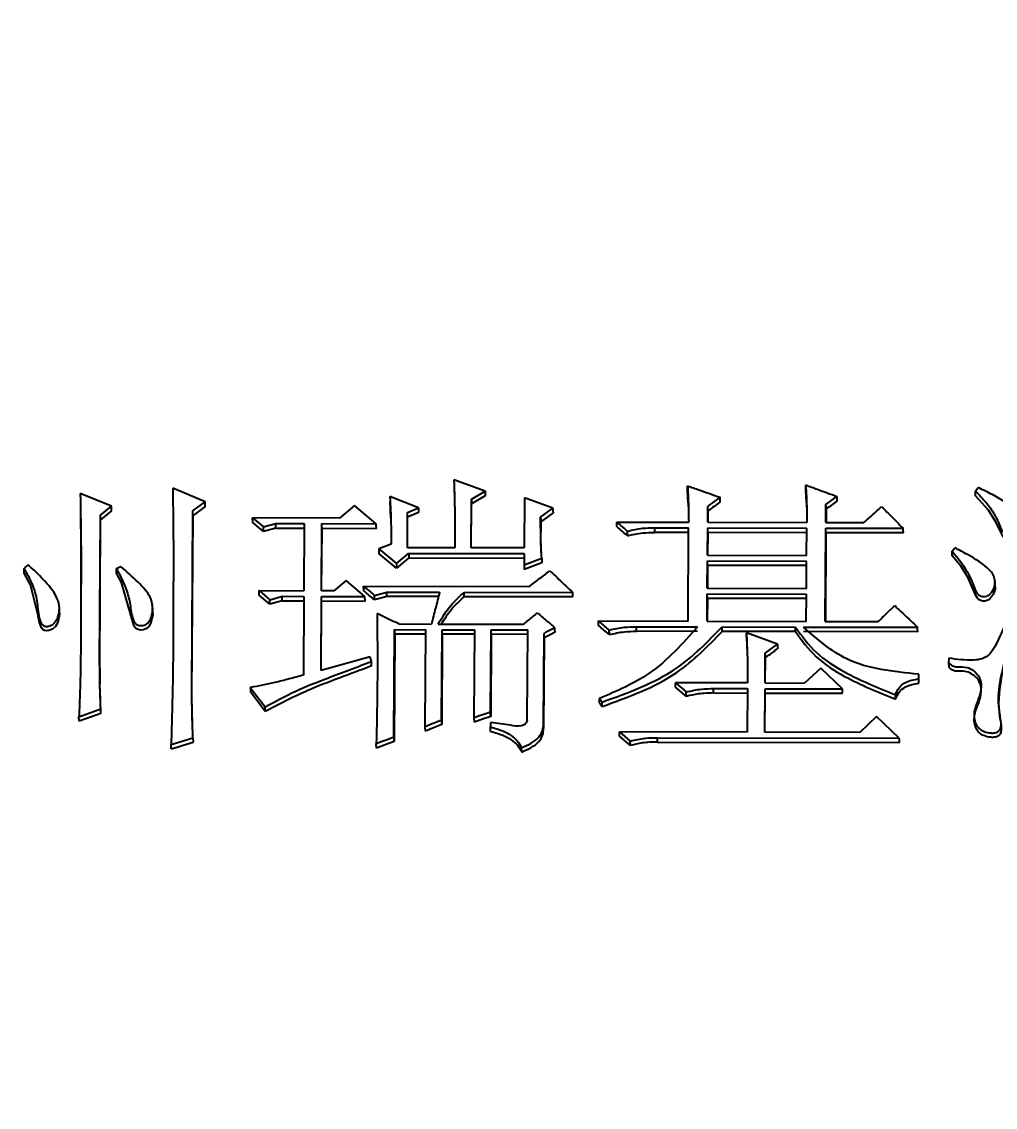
# Model space of a CAD drawing. Header units: millimetres. Extents: x 2312 to 3992, y 755 to 1943.
# Drawn here: x 2741.39 to 2748.37, y 1694.13 to 1701.91 of the extents above; entities that cross this region are included whole.
import ezdxf

# ---------------------------------------------------------------- set-up
doc = ezdxf.new("R2010")
doc.units = ezdxf.units.MM
doc.layers.add('标注', color=3, linetype='Continuous', lineweight=13)
doc.styles.add('SLDTEXTSTYLE1', font='txt.shx', dxfattribs={"width": 0.7, "bigfont": 'gbcbig.shx'})
doc.dimstyles.new('SLDDIMSTYLE12$0', dxfattribs={"dimtxt": 12, "dimasz": 10, "dimexe": 0, "dimexo": 0.0625, "dimgap": 0.875, "dimtad": 1, "dimdec": 1, "dimlfac": 1.8, "dimrnd": 1e-09, "dimzin": 12, "dimdsep": 46, "dimtxsty": 'SLDTEXTSTYLE1', "dimcen": 0.09, "dimdle": 8.16, "dimclrd": 3, "dimclre": 3, "dimadec": 0, "dimazin": 3, "dimtfac": 1, "dimtdec": 1, "dimtofl": 0, "dimtmove": 0, "dimatfit": 3, "dimfxl": 0, "dimfrac": 2, "dimtolj": 1, "dimlwd": 5, "dimlwe": 5, "dimarcsym": 0})

# ---------------------------------------------------------------- blocks, each defined once
blk = doc.blocks.new('*D45')
at = {"layer": 'Defpoints', "color": 0, "transparency": 16777216}
for p in [(2923.8087, 1855.6408), (2923.8087, 1839.6737), (2684.6011, 1694.1345)]:
    blk.add_point(p, dxfattribs=at)
at = {"layer": '标注', "color": 3, "lineweight": 5, "transparency": 16777216}
blk.add_line((2684.6011, 1694.197), (2684.6011, 1855.6408), dxfattribs=at)
at = {"layer": '标注', "color": 3, "linetype": 'Continuous', "lineweight": 5, "transparency": 16777216}
for p, q in [((2694.6011, 1855.6408), (2913.8087, 1855.6408)), ((2923.8087, 1839.7362), (2923.8087, 1855.6408))]:
    blk.add_line(p, q, dxfattribs=at)
at = {"layer": '标注', "color": 3, "transparency": 16777216}
for points in [[(2694.6011, 1857.3075), (2694.6011, 1853.9742), (2684.6011, 1855.6408)], [(2913.8087, 1857.3075), (2913.8087, 1853.9742), (2923.8087, 1855.6408)]]:
    blk.add_solid(points, dxfattribs=at)
at = {"layer": '标注', "color": 0, "transparency": 16777216, "insert": (2804.2049, 1867.9444), "char_height": 10, "attachment_point": 5, "style": 'SLDTEXTSTYLE1'}
blk.add_mtext('\\A1;{\\H2.28571x;290}', dxfattribs=at)

msp = doc.modelspace()

# ---------------------------------------------------------------- linework, layer by layer
at = {"color": 7, "linetype": 'Continuous', "lineweight": 25}
for p, q in [((2744.713, 1698.5499), (2744.4896, 1698.6316)), ((2744.4896, 1698.6316), (2744.4903, 1698.5978)), ((2747.0115, 1698.56), (2747.0108, 1698.5937)), ((2742.0352, 1698.4419), (2741.8118, 1698.5318)), ((2742.7071, 1698.473), (2742.474, 1698.571)), ((2744.6153, 1698.4932), (2744.713, 1698.5499)), ((2744.7138, 1698.5163), (2744.6161, 1698.4597)), ((2746.1693, 1698.4662), (2746.1645, 1698.5537)), ((2747.0168, 1698.4691), (2747.0115, 1698.56)), ((2748.2282, 1698.5169), (2748.2275, 1698.5505)), ((2741.9569, 1698.3771), (2742.0352, 1698.4419)), ((2742.6191, 1698.4082), (2742.7071, 1698.473)), ((2742.7078, 1698.4395), (2742.6198, 1698.3747)), ((2743.7778, 1698.4463), (2743.6702, 1698.3571)), ((2743.9328, 1698.3159), (2743.7778, 1698.4463)), ((2744.2352, 1698.4291), (2744.0313, 1698.5107)), ((2744.0313, 1698.5107), (2744.0321, 1698.4772)), ((2744.0369, 1698.3586), (2744.0321, 1698.4772)), ((2744.6132, 1698.1435), (2744.6153, 1698.4932)), ((2744.6141, 1698.1435), (2744.6161, 1698.4597)), ((2744.995, 1698.5005), (2744.9928, 1698.1427)), ((2745.199, 1698.427), (2744.995, 1698.5005)), ((2746.1693, 1698.4662), (2746.1711, 1698.4051)), ((2746.3082, 1698.327), (2746.3089, 1698.4408)), ((2747.0168, 1698.469), (2747.0185, 1698.3991)), ((2747.1552, 1698.3252), (2747.156, 1698.4553)), ((2741.9505, 1697.3165), (2741.9569, 1698.3771)), ((2742.0359, 1698.4085), (2741.9576, 1698.3437)), ((2742.6114, 1697.1267), (2742.6191, 1698.4082)), ((2742.6122, 1697.095), (2742.6198, 1698.3747)), ((2744.1556, 1698.1445), (2744.1572, 1698.3967)), ((2744.1566, 1698.1445), (2744.1579, 1698.3633)), ((2744.1572, 1698.3967), (2744.2352, 1698.4291)), ((2744.1579, 1698.3633), (2744.1572, 1698.3967)), ((2744.236, 1698.3956), (2744.1579, 1698.3633)), ((2745.111, 1698.3621), (2745.199, 1698.427)), ((2745.1998, 1698.3935), (2745.1118, 1698.3288)), ((2746.3097, 1698.4074), (2746.3092, 1698.327)), ((2747.1567, 1698.4218), (2747.1561, 1698.3252)), ((2741.9513, 1697.2846), (2741.9576, 1698.3437)), ((2743.0471, 1698.3585), (2743.1246, 1698.2932)), ((2743.6702, 1698.3571), (2743.0471, 1698.3585)), ((2743.0479, 1698.3251), (2743.0471, 1698.3585)), ((2743.1254, 1698.26), (2743.0479, 1698.3251)), ((2743.1254, 1698.26), (2743.1246, 1698.2932)), ((2743.2131, 1698.2841), (2743.1254, 1698.26)), ((2743.2124, 1698.3174), (2743.4168, 1698.317)), ((2743.2131, 1698.2841), (2743.4176, 1698.2837)), ((2743.4168, 1698.317), (2743.4139, 1697.8364)), ((2743.5404, 1697.8361), (2743.5433, 1698.3167)), ((2743.5414, 1697.8361), (2743.5441, 1698.2834)), ((2743.5433, 1698.3167), (2743.9328, 1698.3159)), ((2743.5441, 1698.2834), (2743.9335, 1698.2826)), ((2745.1118, 1698.3288), (2745.112, 1698.255)), ((2745.656, 1698.3284), (2746.1719, 1698.3273)), ((2745.6567, 1698.2951), (2745.656, 1698.3284)), ((2745.9283, 1698.2872), (2746.1717, 1698.2867)), ((2745.9291, 1698.2539), (2745.9283, 1698.2872)), ((2746.1676, 1697.6182), (2746.1717, 1698.2867)), ((2746.3068, 1698.091), (2746.308, 1698.2864)), ((2746.308, 1698.2864), (2747.0186, 1698.2848)), ((2746.3087, 1698.2531), (2746.308, 1698.2864)), ((2746.3082, 1698.327), (2747.0189, 1698.3255)), ((2747.0174, 1698.0895), (2747.0186, 1698.2848)), ((2747.1509, 1697.616), (2747.1549, 1698.2845)), ((2747.1549, 1698.2845), (2747.7098, 1698.2833)), ((2747.1552, 1698.3252), (2747.4277, 1698.3246)), ((2745.7342, 1698.23), (2745.7334, 1698.2632)), ((2746.1724, 1698.2534), (2745.9291, 1698.2539)), ((2746.3087, 1698.2531), (2746.3077, 1698.091)), ((2747.0184, 1698.2516), (2746.3087, 1698.2531)), ((2747.1557, 1698.2513), (2747.1518, 1697.616)), ((2747.7106, 1698.2501), (2747.1557, 1698.2513)), ((2744.0389, 1698.1692), (2743.9511, 1698.1368)), ((2743.9511, 1698.1368), (2744.077, 1698.0306)), ((2744.4963, 1698.1438), (2744.1556, 1698.1445)), ((2744.9928, 1698.1427), (2744.6132, 1698.1435)), ((2744.0778, 1697.9977), (2743.9519, 1698.1038)), ((2744.077, 1698.0306), (2744.1651, 1698.1038)), ((2744.1659, 1698.0708), (2744.0778, 1697.9977)), ((2744.1651, 1698.1038), (2744.9926, 1698.102)), ((2744.1659, 1698.0708), (2744.9924, 1698.069)), ((2744.9926, 1698.102), (2744.9921, 1698.0205)), ((2744.9921, 1698.0205), (2745.1189, 1698.0691)), ((2745.1189, 1698.0691), (2745.1197, 1698.0362)), ((2746.3054, 1697.8546), (2746.3065, 1698.0503)), ((2746.3065, 1698.0503), (2747.0172, 1698.0488)), ((2746.3073, 1698.0174), (2746.3065, 1698.0503)), ((2746.3068, 1698.091), (2747.0174, 1698.0895)), ((2747.016, 1697.8531), (2747.0172, 1698.0488)), ((2748.0601, 1698.0869), (2748.0594, 1698.1199)), ((2742.0714, 1697.9942), (2742.1007, 1698.0105)), ((2742.0721, 1697.9614), (2742.0714, 1697.9942)), ((2745.1197, 1698.0362), (2744.9929, 1697.9876)), ((2746.3073, 1698.0174), (2746.3063, 1697.8546)), ((2747.017, 1698.0158), (2746.3073, 1698.0174)), ((2743.7161, 1697.9091), (2743.6281, 1697.8359)), ((2743.8517, 1697.7946), (2743.7161, 1697.9091)), ((2748.3656, 1697.9145), (2748.3656, 1697.9167)), ((2748.3663, 1697.8836), (2748.3658, 1697.9039)), ((2743.0926, 1697.8371), (2743.1701, 1697.7716)), ((2743.0926, 1697.8371), (2743.4139, 1697.8364)), ((2743.0934, 1697.8044), (2743.0926, 1697.8371)), ((2743.6281, 1697.8359), (2743.5404, 1697.8361)), ((2743.8424, 1697.8681), (2745.0301, 1697.8655)), ((2743.8432, 1697.8354), (2743.8424, 1697.8681)), ((2744.0077, 1697.8269), (2744.3873, 1697.8261)), ((2744.5627, 1697.8257), (2745.3414, 1697.8241)), ((2744.5634, 1697.7931), (2744.5627, 1697.8257)), ((2746.3054, 1697.8546), (2747.016, 1697.8531)), ((2743.1709, 1697.7391), (2743.0934, 1697.8044)), ((2743.1709, 1697.7391), (2743.1701, 1697.7716)), ((2743.2586, 1697.7633), (2743.1709, 1697.7391)), ((2743.2579, 1697.7959), (2743.4136, 1697.7956)), ((2743.2586, 1697.7633), (2743.4144, 1697.763)), ((2743.4136, 1697.7956), (2743.4103, 1697.2315)), ((2743.537, 1697.2639), (2743.5402, 1697.7953)), ((2743.538, 1697.2642), (2743.541, 1697.7627)), ((2743.5402, 1697.7953), (2743.8517, 1697.7946)), ((2743.541, 1697.7627), (2743.5402, 1697.7953)), ((2743.541, 1697.7627), (2743.8525, 1697.7621)), ((2743.8525, 1697.7621), (2743.8517, 1697.7946)), ((2744.3788, 1697.7935), (2744.0084, 1697.7943)), ((2745.3421, 1697.7915), (2744.5634, 1697.7931)), ((2746.3039, 1697.6179), (2746.3051, 1697.8138)), ((2746.3059, 1697.7812), (2746.3049, 1697.6179)), ((2746.3051, 1697.8138), (2747.0158, 1697.8123)), ((2746.3059, 1697.7812), (2746.3051, 1697.8138)), ((2747.0156, 1697.7797), (2746.3059, 1697.7812)), ((2747.0146, 1697.6163), (2747.0158, 1697.8123)), ((2741.6599, 1697.7238), (2741.6596, 1697.7371)), ((2742.3288, 1697.7273), (2742.3286, 1697.7365)), ((2742.3294, 1697.7036), (2742.3291, 1697.714)), ((2744.0939, 1697.5981), (2744.3276, 1697.5976)), ((2744.3762, 1697.5975), (2744.9896, 1697.5962)), ((2745.5251, 1697.6196), (2746.1676, 1697.6182)), ((2745.5259, 1697.5872), (2745.5251, 1697.6196)), ((2746.3039, 1697.6179), (2747.0146, 1697.6163)), ((2747.1509, 1697.616), (2747.5306, 1697.6152)), ((2744.06, 1696.7872), (2744.0645, 1697.5573)), ((2744.0652, 1697.5251), (2744.0607, 1696.756)), ((2744.0645, 1697.5573), (2744.2884, 1697.5568)), ((2744.2891, 1697.5246), (2744.0652, 1697.5251)), ((2744.2843, 1696.8606), (2744.2884, 1697.5568)), ((2744.4014, 1696.9096), (2744.4052, 1697.5566)), ((2744.406, 1697.5243), (2744.4022, 1696.8782)), ((2744.4052, 1697.5566), (2744.6388, 1697.5561)), ((2744.6396, 1697.5238), (2744.406, 1697.5243)), ((2744.6351, 1696.9255), (2744.6388, 1697.5561)), ((2744.7522, 1696.9663), (2744.7557, 1697.5558)), ((2744.7564, 1697.5236), (2744.753, 1696.9348)), ((2744.7557, 1697.5558), (2745.0185, 1697.5553)), ((2745.0193, 1697.523), (2744.7564, 1697.5236)), ((2745.0147, 1696.9083), (2745.0185, 1697.5553)), ((2745.1314, 1696.8834), (2745.1352, 1697.5305)), ((2745.6034, 1697.5218), (2745.6026, 1697.554)), ((2745.7975, 1697.5781), (2746.2355, 1697.5772)), ((2745.7982, 1697.5458), (2745.7975, 1697.5781)), ((2746.2363, 1697.5449), (2745.7982, 1697.5458)), ((2746.4108, 1697.5768), (2746.9365, 1697.5757)), ((2746.4115, 1697.5445), (2746.4108, 1697.5768)), ((2746.9373, 1697.5434), (2746.4115, 1697.5445)), ((2746.8092, 1697.4533), (2746.5858, 1697.5355)), ((2746.9373, 1697.5434), (2746.9365, 1697.5757)), ((2746.9949, 1697.5755), (2747.8126, 1697.5738)), ((2747.8134, 1697.5415), (2746.9956, 1697.5433)), ((2745.136, 1697.4983), (2745.1322, 1696.8521)), ((2746.5865, 1697.5033), (2746.5907, 1697.39)), ((2746.7212, 1697.388), (2746.8092, 1697.4533)), ((2743.8881, 1697.3614), (2743.537, 1697.2639)), ((2743.8976, 1697.3287), (2743.8881, 1697.3614)), ((2746.7199, 1697.1752), (2746.7212, 1697.388)), ((2746.7209, 1697.1752), (2746.7219, 1697.356)), ((2748.0352, 1697.3524), (2748.035, 1697.3197)), ((2741.9513, 1697.2846), (2741.9505, 1697.3165)), ((2743.8984, 1697.2968), (2743.8976, 1697.3287)), ((2746.5931, 1697.2802), (2746.5932, 1697.2722)), ((2747.1197, 1697.2808), (2747.0022, 1697.1746)), ((2747.2746, 1697.133), (2747.1197, 1697.2808)), ((2748.035, 1697.3197), (2748.0358, 1697.2878)), ((2747.8202, 1697.2056), (2747.8204, 1697.2383)), ((2747.8209, 1697.1738), (2747.8202, 1697.2056)), ((2747.8211, 1697.2066), (2747.8204, 1697.2384)), ((2747.8209, 1697.1738), (2747.8211, 1697.2065)), ((2742.6122, 1697.095), (2742.6114, 1697.1267)), ((2743.0301, 1697.1422), (2743.136, 1697.003)), ((2746.0774, 1697.1766), (2746.1549, 1697.1108)), ((2746.5934, 1697.1754), (2746.0774, 1697.1766)), ((2746.0782, 1697.1448), (2746.0774, 1697.1766)), ((2746.1557, 1697.0792), (2746.0782, 1697.1448)), ((2746.3498, 1697.135), (2746.5931, 1697.1345)), ((2746.3505, 1697.1033), (2746.3498, 1697.135)), ((2746.5931, 1697.1345), (2746.5913, 1696.8228)), ((2746.7179, 1696.8225), (2746.7197, 1697.1342)), ((2746.7197, 1697.1342), (2747.2746, 1697.133)), ((2746.7199, 1697.1752), (2747.0022, 1697.1746)), ((2741.9544, 1697.082), (2741.9551, 1697.0656)), ((2742.6136, 1696.96), (2742.6122, 1697.095)), ((2743.1368, 1696.9715), (2743.0309, 1697.1105)), ((2745.5516, 1697.0069), (2745.5509, 1697.0384)), ((2746.1557, 1697.0792), (2746.1549, 1697.1108)), ((2746.3505, 1697.1033), (2746.5929, 1697.1028)), ((2746.7188, 1696.8225), (2746.7205, 1697.1026)), ((2746.7205, 1697.1026), (2747.2754, 1697.1014)), ((2741.8022, 1696.9316), (2741.9583, 1696.9887)), ((2742.6156, 1696.8714), (2742.613, 1696.9835)), ((2741.803, 1696.9002), (2741.8022, 1696.9316)), ((2741.9591, 1696.9572), (2741.803, 1696.9002)), ((2744.6359, 1696.8941), (2744.6351, 1696.9255)), ((2744.7518, 1696.8924), (2744.7516, 1696.8596)), ((2745.1322, 1696.8521), (2745.1314, 1696.8834)), ((2747.5168, 1696.9357), (2747.3993, 1696.821)), ((2747.6814, 1696.7794), (2747.5168, 1696.9357)), ((2744.2851, 1696.8293), (2744.2843, 1696.8606)), ((2744.7523, 1696.8283), (2744.7516, 1696.8596)), ((2745.6762, 1696.8248), (2745.7537, 1696.7589)), ((2746.5913, 1696.8228), (2745.6762, 1696.8248)), ((2745.677, 1696.7935), (2745.6762, 1696.8248)), ((2747.3993, 1696.821), (2746.7179, 1696.8225)), ((2742.4631, 1696.7331), (2742.6191, 1696.7821)), ((2742.4638, 1696.702), (2742.4631, 1696.7331)), ((2742.6191, 1696.7821), (2742.6199, 1696.7509)), ((2743.9339, 1696.7071), (2743.9331, 1696.7382)), ((2745.7545, 1696.7278), (2745.677, 1696.7935)), ((2745.7545, 1696.7278), (2745.7537, 1696.7589)), ((2745.9486, 1696.7831), (2747.6814, 1696.7794)), ((2745.9493, 1696.7519), (2745.9486, 1696.7831)), ((2745.9493, 1696.7519), (2747.6822, 1696.7482)), ((2744.9754, 1696.6802), (2744.9746, 1696.7113))]:
    msp.add_line(p, q, dxfattribs=at)
at = {"color": 7, "linetype": 'Continuous', "lineweight": 25, "flags": 128}
for points in [[(2744.713, 1698.5499), (2744.7134, 1698.5311), (2744.7138, 1698.5163)], [(2746.1645, 1698.5537), (2746.1641, 1698.5725), (2746.1638, 1698.5874)], [(2748.2274, 1698.5505), (2748.2372, 1698.5626), (2748.247, 1698.5748)], [(2748.5443, 1698.3254), (2748.5477, 1698.313), (2748.5418, 1698.2785), (2748.5131, 1698.2302), (2748.4965, 1698.2168), (2748.4758, 1698.2094), (2748.456, 1698.2091), (2748.437, 1698.2154), (2748.4241, 1698.2262), (2748.408, 1698.2548), (2748.379, 1698.3211), (2748.3218, 1698.4127), (2748.2282, 1698.5169), (2748.2282, 1698.5169)], [(2742.0359, 1698.4085), (2742.0355, 1698.4272), (2742.0352, 1698.4419)], [(2742.7078, 1698.4395), (2742.7074, 1698.4582), (2742.7071, 1698.473)], [(2744.6153, 1698.4932), (2744.6157, 1698.4745), (2744.6161, 1698.4597)], [(2746.3097, 1698.4074), (2746.3092, 1698.4261), (2746.3089, 1698.4408)], [(2746.3977, 1698.4721), (2746.3973, 1698.4909), (2746.3969, 1698.5057)], [(2747.1567, 1698.4218), (2747.1563, 1698.4405), (2747.156, 1698.4553)], [(2747.2342, 1698.512), (2747.2346, 1698.4932), (2747.2349, 1698.4784)], [(2741.9576, 1698.3437), (2741.9572, 1698.3624), (2741.9569, 1698.3771)], [(2742.6198, 1698.3747), (2742.6194, 1698.3935), (2742.6191, 1698.4082)], [(2744.2352, 1698.4291), (2744.2357, 1698.4103), (2744.236, 1698.3956)], [(2745.111, 1698.3621), (2745.1114, 1698.3435), (2745.1118, 1698.3288)], [(2745.199, 1698.427), (2745.1994, 1698.4083), (2745.1998, 1698.3935)], [(2743.1246, 1698.2932), (2743.1685, 1698.3053), (2743.2124, 1698.3174)], [(2743.2131, 1698.2841), (2743.2127, 1698.3028), (2743.2124, 1698.3174)], [(2743.5441, 1698.2834), (2743.5437, 1698.3021), (2743.5433, 1698.3167)], [(2743.9335, 1698.2826), (2743.9331, 1698.3012), (2743.9328, 1698.3159)], [(2747.1557, 1698.2513), (2747.1552, 1698.2699), (2747.1549, 1698.2845)], [(2747.7106, 1698.2501), (2747.7101, 1698.2687), (2747.7098, 1698.2833)], [(2743.9511, 1698.1368), (2743.9516, 1698.1183), (2743.9519, 1698.1038)], [(2748.0593, 1698.1199), (2748.0691, 1698.132), (2748.0789, 1698.1442)], [(2744.1651, 1698.1038), (2744.1655, 1698.0853), (2744.1659, 1698.0708)], [(2748.3657, 1697.8837), (2748.3674, 1697.8474), (2748.3544, 1697.8087), (2748.3335, 1697.7801), (2748.3168, 1697.7679), (2748.2966, 1697.7619), (2748.2779, 1697.7624), (2748.2582, 1697.769), (2748.2425, 1697.7816), (2748.2276, 1697.806), (2748.1758, 1697.9276), (2748.1238, 1698.0099), (2748.0601, 1698.0868), (2748.0601, 1698.0868)], [(2741.4094, 1697.9956), (2741.4167, 1698.0017), (2741.4277, 1698.0109), (2741.4387, 1698.02)], [(2741.4102, 1697.9628), (2741.4098, 1697.9771), (2741.4096, 1697.9864), (2741.4094, 1697.9956)], [(2744.077, 1698.0306), (2744.0775, 1698.0122), (2744.0778, 1697.9977)], [(2744.9921, 1698.0205), (2744.9925, 1698.0021), (2744.9929, 1697.9876)], [(2741.658, 1697.7041), (2741.6634, 1697.6675), (2741.6497, 1697.6092), (2741.633, 1697.5798), (2741.6129, 1697.5612), (2741.5872, 1697.5502), (2741.5685, 1697.5483), (2741.5551, 1697.551), (2741.5434, 1697.5579), (2741.5329, 1697.571), (2741.5172, 1697.615), (2741.5085, 1697.668), (2741.4548, 1697.878), (2741.4102, 1697.9628), (2741.4102, 1697.9628)], [(2742.3257, 1697.7034), (2742.3309, 1697.6634), (2742.3156, 1697.6011), (2742.3027, 1697.5795), (2742.2863, 1697.5649), (2742.2657, 1697.5563), (2742.2423, 1697.554), (2742.2254, 1697.5574), (2742.2109, 1697.5663), (2742.1988, 1697.5819), (2742.1802, 1697.6374), (2742.1065, 1697.8952), (2742.0721, 1697.9614), (2742.0721, 1697.9614)], [(2743.9199, 1697.8026), (2743.9638, 1697.8148), (2744.0077, 1697.8269)], [(2744.0084, 1697.7943), (2744.008, 1697.8126), (2744.0077, 1697.8269)], [(2745.3421, 1697.7915), (2745.3417, 1697.8097), (2745.3414, 1697.8241)], [(2743.1701, 1697.7716), (2743.214, 1697.7838), (2743.2579, 1697.7959)], [(2743.2586, 1697.7633), (2743.2582, 1697.7816), (2743.2579, 1697.7959)], [(2743.9207, 1697.7701), (2743.9202, 1697.7883), (2743.9199, 1697.8026)], [(2744.0084, 1697.7943), (2743.9646, 1697.7822), (2743.9207, 1697.7701)], [(2744.0652, 1697.5251), (2744.0648, 1697.5431), (2744.0645, 1697.5573)], [(2744.406, 1697.5243), (2744.4055, 1697.5424), (2744.4052, 1697.5566)], [(2744.7564, 1697.5236), (2744.756, 1697.5416), (2744.7557, 1697.5558)], [(2745.136, 1697.4983), (2745.1355, 1697.5163), (2745.1352, 1697.5305)], [(2745.2141, 1697.5389), (2745.175, 1697.5186), (2745.136, 1697.4983)], [(2745.2141, 1697.5389), (2745.2136, 1697.557), (2745.2133, 1697.5712)], [(2746.5865, 1697.5033), (2746.5861, 1697.5214), (2746.5858, 1697.5355)], [(2747.8134, 1697.5415), (2747.813, 1697.5596), (2747.8126, 1697.5738)], [(2746.8092, 1697.4533), (2746.8096, 1697.4353), (2746.81, 1697.4212)], [(2746.7219, 1697.356), (2746.7215, 1697.374), (2746.7212, 1697.388)], [(2743.0301, 1697.1422), (2743.0305, 1697.1244), (2743.0309, 1697.1105)], [(2746.7205, 1697.1026), (2746.72, 1697.1203), (2746.7197, 1697.1342)], [(2747.2754, 1697.1014), (2747.2749, 1697.1191), (2747.2746, 1697.133)], [(2745.5316, 1697.063), (2745.5412, 1697.0507), (2745.5509, 1697.0384)], [(2745.5323, 1697.0314), (2745.5321, 1697.0429), (2745.5318, 1697.0529), (2745.5316, 1697.063)], [(2741.9591, 1696.9572), (2741.9587, 1696.9749), (2741.9583, 1696.9887)], [(2744.7522, 1696.9663), (2744.71, 1696.9516), (2744.6726, 1696.9385), (2744.6351, 1696.9255)], [(2744.753, 1696.9348), (2744.7525, 1696.9524), (2744.7522, 1696.9663)], [(2745.5323, 1697.0314), (2745.5372, 1697.0253), (2745.542, 1697.0191), (2745.5516, 1697.0069)], [(2744.4014, 1696.9096), (2744.3603, 1696.8924), (2744.3223, 1696.8765), (2744.2843, 1696.8606)], [(2744.4022, 1696.8782), (2744.4017, 1696.8958), (2744.4014, 1696.9096)], [(2744.753, 1696.9348), (2744.6944, 1696.9145), (2744.6359, 1696.8941)], [(2744.4022, 1696.8782), (2744.3436, 1696.8538), (2744.2851, 1696.8293)], [(2742.4638, 1696.702), (2742.5066, 1696.7154), (2742.5493, 1696.7288), (2742.6199, 1696.7509)], [(2744.06, 1696.7872), (2744.0183, 1696.7711), (2743.9757, 1696.7546), (2743.9331, 1696.7382)], [(2744.0607, 1696.756), (2743.9973, 1696.7315), (2743.9339, 1696.7071)], [(2744.0607, 1696.756), (2744.0603, 1696.7735), (2744.06, 1696.7872)], [(2747.6822, 1696.7482), (2747.6817, 1696.7657), (2747.6814, 1696.7794)]]:
    msp.add_lwpolyline(points, dxfattribs=at)
at = {"color": 7, "linetype": 'Continuous', "lineweight": 25}
for points, knots in [([(2744.4896, 1698.6316), (2744.4926, 1698.5399), (2744.4967, 1698.4129), (2744.4969, 1698.2501), (2744.4965, 1698.1792), (2744.4963, 1698.1438)], [0, 0, 0, 0, 0.564619, 0.782302, 1, 1, 1, 1]), ([(2747.0108, 1698.5937), (2747.0126, 1698.5654), (2747.0164, 1698.5067), (2747.0186, 1698.4173), (2747.0188, 1698.3561), (2747.0189, 1698.3255)], [0, 0, 0, 0, 0.316553, 0.658188, 1, 1, 1, 1]), ([(2747.0108, 1698.5937), (2747.0387, 1698.5835), (2747.0898, 1698.5648), (2747.1643, 1698.5375), (2747.2109, 1698.5205), (2747.2342, 1698.512)], [0, 0, 0, 0, 0.374339, 0.687169, 1, 1, 1, 1]), ([(2741.8118, 1698.5318), (2741.814, 1698.3996), (2741.8182, 1698.1439), (2741.8162, 1697.7634), (2741.8152, 1697.5148), (2741.8147, 1697.3904)], [0, 0, 0, 0, 0.348472, 0.674226, 1, 1, 1, 1]), ([(2742.474, 1698.571), (2742.4753, 1698.4921), (2742.4793, 1698.2555), (2742.4788, 1697.9128), (2742.4771, 1697.543), (2742.4762, 1697.3312), (2742.4757, 1697.2253)], [0, 0, 0, 0, 0.176515, 0.529562, 0.764778, 1, 1, 1, 1]), ([(2744.4912, 1698.5718), (2744.4912, 1698.5718), (2744.4912, 1698.5718), (2744.4913, 1698.5686), (2744.4927, 1698.5218), (2744.4965, 1698.3836), (2744.4966, 1698.2747), (2744.4967, 1698.2129)], [0, 0, 0, 0, 0.004513, 0.017372, 0.048295, 0.459363, 1, 1, 1, 1]), ([(2746.1638, 1698.5874), (2746.1654, 1698.5595), (2746.1689, 1698.5024), (2746.1713, 1698.4156), (2746.1717, 1698.3568), (2746.1719, 1698.3273)], [0, 0, 0, 0, 0.321674, 0.660765, 1, 1, 1, 1]), ([(2746.1638, 1698.5874), (2746.1918, 1698.5775), (2746.2447, 1698.559), (2746.3224, 1698.5318), (2746.3721, 1698.5144), (2746.3969, 1698.5057)], [0, 0, 0, 0, 0.360698, 0.680349, 1, 1, 1, 1]), ([(2748.2275, 1698.5505), (2748.2539, 1698.5233), (2748.304, 1698.4717), (2748.3654, 1698.386), (2748.3963, 1698.3155), (2748.4148, 1698.2696), (2748.4289, 1698.2522), (2748.4443, 1698.244), (2748.4617, 1698.241), (2748.4801, 1698.2426), (2748.5004, 1698.2512), (2748.5226, 1698.2729), (2748.5395, 1698.3035), (2748.5494, 1698.3399), (2748.543, 1698.3756), (2748.5139, 1698.4252), (2748.4418, 1698.4726), (2748.349, 1698.5259), (2748.2811, 1698.5584), (2748.2471, 1698.5748)], [0, 0, 0, 0, 0.121707, 0.230818, 0.339895, 0.374167, 0.392601, 0.411248, 0.427345, 0.446499, 0.467454, 0.494331, 0.543855, 0.580142, 0.616672, 0.660934, 0.764542, 0.881897, 1, 1, 1, 1]), ([(2744.0313, 1698.5107), (2744.0328, 1698.4782), (2744.0358, 1698.4132), (2744.0394, 1698.2993), (2744.0391, 1698.2179), (2744.0389, 1698.1692)], [0, 0, 0, 0, 0.2861485, 0.5723076, 1, 1, 1, 1]), ([(2746.3969, 1698.5057), (2746.3851, 1698.497), (2746.3646, 1698.4819), (2746.3353, 1698.4603), (2746.3177, 1698.4473), (2746.3089, 1698.4408)], [0, 0, 0, 0, 0.401179, 0.70059, 1, 1, 1, 1]), ([(2746.3977, 1698.4721), (2746.383, 1698.4613), (2746.3537, 1698.4397), (2746.3243, 1698.4182), (2746.3097, 1698.4074)], [0, 0, 0, 0, 0.499999, 1, 1, 1, 1]), ([(2747.2342, 1698.512), (2747.2277, 1698.5072), (2747.2146, 1698.4978), (2747.1951, 1698.4836), (2747.1755, 1698.4694), (2747.1625, 1698.46), (2747.156, 1698.4553)], [0, 0, 0, 0, 0.25, 0.5, 0.75, 1, 1, 1, 1]), ([(2747.2349, 1698.4784), (2747.2219, 1698.469), (2747.1958, 1698.4501), (2747.1698, 1698.4312), (2747.1567, 1698.4218)], [0, 0, 0, 0, 0.499999, 1, 1, 1, 1]), ([(2747.4277, 1698.3246), (2747.4386, 1698.3343), (2747.4602, 1698.3536), (2747.5027, 1698.3915), (2747.5342, 1698.4197), (2747.555, 1698.4382)], [0, 0, 0, 0, 0.255423, 0.510847, 1, 1, 1, 1]), ([(2747.555, 1698.4382), (2747.5754, 1698.4178), (2747.6114, 1698.3818), (2747.663, 1698.3302), (2747.6942, 1698.299), (2747.7098, 1698.2833)], [0, 0, 0, 0, 0.394938, 0.697469, 1, 1, 1, 1]), ([(2741.8133, 1698.4093), (2741.8133, 1698.4093), (2741.8133, 1698.4093), (2741.8133, 1698.4091), (2741.8133, 1698.4089), (2741.8133, 1698.4086), (2741.8133, 1698.4081), (2741.8133, 1698.4033), (2741.8137, 1698.361), (2741.8146, 1698.2682), (2741.8156, 1698.1513), (2741.8163, 1698.0269), (2741.8166, 1697.8902), (2741.8163, 1697.7782), (2741.8161, 1697.709)], [0, 0, 0, 0, 0.000978, 0.001619, 0.001946, 0.002298, 0.003117, 0.004142, 0.021286, 0.169007, 0.400281, 0.509806, 0.696848, 1, 1, 1, 1]), ([(2745.1189, 1698.0691), (2745.1164, 1698.1055), (2745.1116, 1698.1725), (2745.1111, 1698.2702), (2745.111, 1698.3315), (2745.111, 1698.3621)], [0, 0, 0, 0, 0.372655, 0.686294, 1, 1, 1, 1]), ([(2745.7334, 1698.2632), (2745.7223, 1698.2725), (2745.7039, 1698.2881), (2745.6781, 1698.3098), (2745.6633, 1698.3222), (2745.656, 1698.3284)], [0, 0, 0, 0, 0.429625, 0.714813, 1, 1, 1, 1]), ([(2745.7342, 1698.23), (2745.7213, 1698.2408), (2745.6955, 1698.2626), (2745.6696, 1698.2843), (2745.6567, 1698.2951)], [0, 0, 0, 0, 0.499999, 1, 1, 1, 1]), ([(2745.7334, 1698.2632), (2745.7693, 1698.2712), (2745.8334, 1698.2856), (2745.8992, 1698.2867), (2745.9283, 1698.2872)], [0, 0, 0, 0, 0.558776, 1, 1, 1, 1]), ([(2745.1161, 1698.1067), (2745.1159, 1698.1122), (2745.1156, 1698.1226), (2745.1125, 1698.1912), (2745.1121, 1698.2281), (2745.1119, 1698.256)], [0, 0, 0, 0, 0.210887, 0.40461, 1, 1, 1, 1]), ([(2745.7342, 1698.23), (2745.77, 1698.238), (2745.8342, 1698.2523), (2745.9, 1698.2534), (2745.9291, 1698.2539)], [0, 0, 0, 0, 0.558764, 1, 1, 1, 1]), ([(2748.0594, 1698.1199), (2748.1054, 1698.0642), (2748.1742, 1697.9808), (2748.2126, 1697.8716), (2748.2331, 1697.8238), (2748.2489, 1697.8055), (2748.2672, 1697.7963), (2748.2876, 1697.793), (2748.308, 1697.7958), (2748.3286, 1697.8072), (2748.3497, 1697.831), (2748.3673, 1697.8674), (2748.3689, 1697.9112), (2748.356, 1697.9522), (2748.296, 1698.0222), (2748.1967, 1698.0813), (2748.1094, 1698.128), (2748.0789, 1698.1443)], [0, 0, 0, 0, 0.2272435, 0.3405271, 0.3735507, 0.394575, 0.415757, 0.4352811, 0.4569212, 0.4768821, 0.5065669, 0.5560211, 0.6041014, 0.646557, 0.6929762, 0.892741, 1, 1, 1, 1]), ([(2748.035, 1697.3197), (2748.0387, 1697.3161), (2748.0494, 1697.3056), (2748.0708, 1697.2927), (2748.1121, 1697.2892), (2748.1619, 1697.2929), (2748.2135, 1697.2652), (2748.2499, 1697.2299), (2748.2689, 1697.1812), (2748.269, 1697.1223), (2748.2459, 1697.0498), (2748.2158, 1696.9809), (2748.2176, 1696.9161), (2748.2317, 1696.8746), (2748.2567, 1696.8443), (2748.2928, 1696.8237), (2748.3308, 1696.8157), (2748.3631, 1696.8165), (2748.3829, 1696.8216), (2748.3962, 1696.8304), (2748.4057, 1696.8437), (2748.4138, 1696.8736), (2748.4063, 1696.9312), (2748.3754, 1697.1065), (2748.4836, 1697.4941), (2748.5864, 1697.8341), (2748.6527, 1698.0534)], [0, 0, 0, 0, 0.00746, 0.021515, 0.03403, 0.064224, 0.088963, 0.113738, 0.135707, 0.164129, 0.199368, 0.247324, 0.272392, 0.293582, 0.310761, 0.327957, 0.351284, 0.363676, 0.372565, 0.379187, 0.385809, 0.395752, 0.424001, 0.470433, 0.65855, 1, 1, 1, 1]), ([(2748.6138, 1698.0616), (2748.5857, 1697.9848), (2748.5128, 1697.7853), (2748.4319, 1697.563), (2748.3534, 1697.4099), (2748.3171, 1697.3682), (2748.2699, 1697.3437), (2748.174, 1697.3332), (2748.0942, 1697.3442), (2748.0352, 1697.3524)], [0, 0, 0, 0, 0.239945, 0.622922, 0.690928, 0.738575, 0.778427, 0.836125, 1, 1, 1, 1]), ([(2741.4094, 1697.9956), (2741.4297, 1697.9584), (2741.47, 1697.8847), (2741.506, 1697.7646), (2741.5082, 1697.6721), (2741.5249, 1697.6164), (2741.5349, 1697.5973), (2741.5467, 1697.5861), (2741.5602, 1697.5807), (2741.5781, 1697.58), (2741.5989, 1697.5854), (2741.6204, 1697.5978), (2741.6418, 1697.6225), (2741.6581, 1697.6616), (2741.6666, 1697.7176), (2741.6464, 1697.792), (2741.5717, 1697.8979), (2741.4931, 1697.9717), (2741.4394, 1698.0194), (2741.4387, 1698.02)], [0, 0, 0, 0, 0.124309, 0.24609, 0.367306, 0.396347, 0.417489, 0.429803, 0.442215, 0.457158, 0.478755, 0.501073, 0.52588, 0.571425, 0.623854, 0.691349, 0.794036, 0.997429, 1, 1, 1, 1]), ([(2742.0714, 1697.9942), (2742.0924, 1697.954), (2742.1306, 1697.8807), (2742.1675, 1697.7664), (2742.1758, 1697.6753), (2742.1935, 1697.6151), (2742.2147, 1697.5936), (2742.2311, 1697.5867), (2742.2504, 1697.5854), (2742.2721, 1697.5896), (2742.2924, 1697.6002), (2742.3111, 1697.6221), (2742.3271, 1697.6629), (2742.335, 1697.7225), (2742.3088, 1697.8125), (2742.2194, 1697.9055), (2742.1427, 1697.9733), (2742.1007, 1698.0105)], [0, 0, 0, 0, 0.134794, 0.24553, 0.356039, 0.411786, 0.426956, 0.442239, 0.461011, 0.480326, 0.50369, 0.524583, 0.562821, 0.632701, 0.701688, 0.836333, 1, 1, 1, 1]), ([(2745.0301, 1697.8655), (2745.0546, 1697.8845), (2745.0912, 1697.913), (2745.1401, 1697.9509), (2745.1646, 1697.9699), (2745.1768, 1697.9794)], [0, 0, 0, 0, 0.5, 0.75, 1, 1, 1, 1]), ([(2745.1768, 1697.9794), (2745.1979, 1697.9595), (2745.2358, 1697.9237), (2745.2907, 1697.872), (2745.3245, 1697.84), (2745.3414, 1697.8241)], [0, 0, 0, 0, 0.383556, 0.691778, 1, 1, 1, 1]), ([(2748.6535, 1698.0204), (2748.6472, 1697.9977), (2748.6157, 1697.8843), (2748.5352, 1697.6083), (2748.4064, 1697.2797), (2748.3856, 1696.998), (2748.4104, 1696.8819), (2748.4127, 1696.8416), (2748.4088, 1696.8182), (2748.4002, 1696.8025), (2748.3873, 1696.7919), (2748.3655, 1696.7851), (2748.3305, 1696.7844), (2748.29, 1696.7936), (2748.2544, 1696.8157), (2748.2304, 1696.8472), (2748.2165, 1696.8932), (2748.2191, 1696.9589), (2748.2526, 1697.0311), (2748.2721, 1697.1031), (2748.2661, 1697.1639), (2748.2444, 1697.206), (2748.2083, 1697.2367), (2748.1638, 1697.2591), (2748.1187, 1697.2595), (2748.0823, 1697.2584), (2748.0556, 1697.2691), (2748.0428, 1697.2812), (2748.0358, 1697.2878)], [0, 0, 0, 0, 0.034989, 0.174299, 0.425331, 0.552112, 0.584365, 0.60039, 0.611611, 0.618846, 0.626132, 0.634619, 0.650123, 0.674106, 0.691239, 0.708386, 0.730212, 0.761039, 0.80347, 0.845945, 0.869218, 0.892682, 0.913388, 0.936189, 0.960986, 0.974869, 0.98629, 1, 1, 1, 1]), ([(2743.8424, 1697.8681), (2743.8553, 1697.8572), (2743.8812, 1697.8354), (2743.907, 1697.8136), (2743.9199, 1697.8026)], [0, 0, 0, 0, 0.5, 1, 1, 1, 1]), ([(2743.9207, 1697.7701), (2743.9078, 1697.781), (2743.8819, 1697.8027), (2743.8561, 1697.8245), (2743.8432, 1697.8354)], [0, 0, 0, 0, 0.4999988, 1, 1, 1, 1]), ([(2744.3873, 1697.8261), (2744.3774, 1697.7881), (2744.3575, 1697.7119), (2744.3375, 1697.6357), (2744.3276, 1697.5976)], [0, 0, 0, 0, 0.5, 1, 1, 1, 1]), ([(2744.3762, 1697.5975), (2744.4049, 1697.6441), (2744.4563, 1697.728), (2744.53, 1697.7957), (2744.5627, 1697.8257)], [0, 0, 0, 0, 0.555977, 1, 1, 1, 1]), ([(2744.3992, 1697.5975), (2744.4212, 1697.6327), (2744.4663, 1697.705), (2744.5305, 1697.7633), (2744.5634, 1697.7931)], [0, 0, 0, 0, 0.487747, 1, 1, 1, 1]), ([(2743.9386, 1697.672), (2743.9392, 1697.6144), (2743.9412, 1697.4305), (2743.9416, 1697.1194), (2743.9359, 1696.8652), (2743.9331, 1696.7382)], [0, 0, 0, 0, 0.185324, 0.592598, 1, 1, 1, 1]), ([(2744.0939, 1697.5981), (2744.068, 1697.6104), (2744.0163, 1697.6351), (2743.9645, 1697.6597), (2743.9386, 1697.672)], [0, 0, 0, 0, 0.5, 1, 1, 1, 1]), ([(2744.9896, 1697.5962), (2745.0008, 1697.6055), (2745.0227, 1697.6238), (2745.0553, 1697.6509), (2745.0767, 1697.6688), (2745.0874, 1697.6777)], [0, 0, 0, 0, 0.343704, 0.671852, 1, 1, 1, 1]), ([(2745.0874, 1697.6777), (2745.0985, 1697.6683), (2745.1207, 1697.6495), (2745.1627, 1697.614), (2745.1935, 1697.5879), (2745.2133, 1697.5712)], [0, 0, 0, 0, 0.264385, 0.52877, 1, 1, 1, 1]), ([(2747.5306, 1697.6152), (2747.541, 1697.6253), (2747.5618, 1697.6456), (2747.6009, 1697.6836), (2747.6297, 1697.7115), (2747.6481, 1697.7293)], [0, 0, 0, 0, 0.265769, 0.531538, 1, 1, 1, 1]), ([(2747.6481, 1697.7293), (2747.6691, 1697.7094), (2747.707, 1697.6736), (2747.7619, 1697.6217), (2747.7957, 1697.5898), (2747.8126, 1697.5738)], [0, 0, 0, 0, 0.383556, 0.691778, 1, 1, 1, 1]), ([(2745.6026, 1697.554), (2745.5915, 1697.5634), (2745.5731, 1697.579), (2745.5472, 1697.6009), (2745.5325, 1697.6133), (2745.5251, 1697.6196)], [0, 0, 0, 0, 0.429625, 0.714813, 1, 1, 1, 1]), ([(2745.6034, 1697.5218), (2745.5905, 1697.5327), (2745.5646, 1697.5545), (2745.5388, 1697.5763), (2745.5259, 1697.5872)], [0, 0, 0, 0, 0.499999, 1, 1, 1, 1]), ([(2745.2133, 1697.5712), (2745.2068, 1697.5678), (2745.1938, 1697.561), (2745.1743, 1697.5508), (2745.1547, 1697.5407), (2745.1417, 1697.5339), (2745.1352, 1697.5305)], [0, 0, 0, 0, 0.25, 0.5, 0.75, 1, 1, 1, 1]), ([(2746.2355, 1697.5772), (2746.128, 1697.4561), (2745.9327, 1697.2361), (2745.656, 1697.1167), (2745.5316, 1697.063)], [0, 0, 0, 0, 0.550543, 1, 1, 1, 1]), ([(2745.5509, 1697.0384), (2745.7393, 1697.1061), (2746.0712, 1697.2253), (2746.3083, 1697.4707), (2746.4108, 1697.5768)], [0, 0, 0, 0, 0.567864, 1, 1, 1, 1]), ([(2745.5516, 1697.0069), (2745.7401, 1697.0744), (2746.0719, 1697.1934), (2746.3091, 1697.4386), (2746.4115, 1697.5445)], [0, 0, 0, 0, 0.567965, 1, 1, 1, 1]), ([(2745.6026, 1697.554), (2745.6385, 1697.5621), (2745.7026, 1697.5765), (2745.7684, 1697.5776), (2745.7975, 1697.5781)], [0, 0, 0, 0, 0.558776, 1, 1, 1, 1]), ([(2745.6034, 1697.5218), (2745.6392, 1697.5298), (2745.7033, 1697.5442), (2745.7692, 1697.5453), (2745.7982, 1697.5458)], [0, 0, 0, 0, 0.558764, 1, 1, 1, 1]), ([(2746.5858, 1697.5355), (2746.5885, 1697.4759), (2746.5925, 1697.3861), (2746.5934, 1697.266), (2746.5934, 1697.2056), (2746.5934, 1697.1754)], [0, 0, 0, 0, 0.497909, 0.748942, 1, 1, 1, 1]), ([(2746.9365, 1697.5757), (2746.9825, 1697.5121), (2747.0762, 1697.3828), (2747.329, 1697.2219), (2747.5302, 1697.141), (2747.654, 1697.0912)], [0, 0, 0, 0, 0.27123, 0.55147, 1, 1, 1, 1]), ([(2746.9373, 1697.5434), (2746.9833, 1697.4799), (2747.077, 1697.3507), (2747.3298, 1697.1901), (2747.531, 1697.1093), (2747.6548, 1697.0596)], [0, 0, 0, 0, 0.271126, 0.551367, 1, 1, 1, 1]), ([(2747.8204, 1697.2384), (2747.6394, 1697.2559), (2747.3224, 1697.2866), (2747.0932, 1697.4888), (2746.9949, 1697.5755)], [0, 0, 0, 0, 0.570799, 1, 1, 1, 1]), ([(2741.8147, 1697.3904), (2741.8138, 1697.3283), (2741.8124, 1697.2208), (2741.8078, 1697.0678), (2741.8041, 1696.977), (2741.8022, 1696.9316)], [0, 0, 0, 0, 0.406816, 0.703394, 1, 1, 1, 1]), ([(2746.7219, 1697.356), (2746.7337, 1697.3648), (2746.7543, 1697.38), (2746.7836, 1697.4017), (2746.8012, 1697.4147), (2746.81, 1697.4212)], [0, 0, 0, 0, 0.401396, 0.700698, 1, 1, 1, 1]), ([(2741.9583, 1696.9887), (2741.957, 1697.0178), (2741.9544, 1697.0759), (2741.9512, 1697.1852), (2741.9508, 1697.2654), (2741.9505, 1697.3165)], [0, 0, 0, 0, 0.266065, 0.532137, 1, 1, 1, 1]), ([(2741.9513, 1697.2846), (2741.9513, 1697.2558), (2741.9514, 1697.2162), (2741.9521, 1697.1765), (2741.9524, 1697.1656)], [0, 0, 0, 0, 0.725405, 1, 1, 1, 1]), ([(2743.136, 1697.003), (2743.2086, 1697.0425), (2743.3533, 1697.1213), (2743.6121, 1697.2211), (2743.7934, 1697.2894), (2743.8976, 1697.3287)], [0, 0, 0, 0, 0.300172, 0.597961, 1, 1, 1, 1]), ([(2743.8984, 1697.2968), (2743.8211, 1697.2679), (2743.6666, 1697.2102), (2743.4076, 1697.1118), (2743.2357, 1697.0228), (2743.1368, 1696.9715)], [0, 0, 0, 0, 0.297901, 0.595821, 1, 1, 1, 1]), ([(2742.4757, 1697.2253), (2742.4739, 1697.1574), (2742.4709, 1697.0415), (2742.4667, 1696.8774), (2742.4643, 1696.7812), (2742.4631, 1696.7331)], [0, 0, 0, 0, 0.414457, 0.707228, 1, 1, 1, 1]), ([(2743.4103, 1697.2315), (2743.3763, 1697.2221), (2743.3083, 1697.2035), (2743.1821, 1697.1716), (2743.0887, 1697.1535), (2743.0301, 1697.1422)], [0, 0, 0, 0, 0.2709795, 0.5419841, 1, 1, 1, 1]), ([(2747.654, 1697.0912), (2747.6612, 1697.1084), (2747.6759, 1697.1435), (2747.734, 1697.19), (2747.7872, 1697.1996), (2747.8202, 1697.2056)], [0, 0, 0, 0, 0.2679558, 0.5459548, 1, 1, 1, 1]), ([(2741.9546, 1697.0773), (2741.9541, 1697.0959), (2741.9532, 1697.132), (2741.9524, 1697.1652), (2741.952, 1697.1812)], [0, 0, 0, 0, 0.516921, 1, 1, 1, 1]), ([(2742.6191, 1696.7821), (2742.6179, 1696.812), (2742.6154, 1696.8718), (2742.6121, 1696.9867), (2742.6117, 1697.0716), (2742.6114, 1697.1266)], [0, 0, 0, 0, 0.2603967, 0.5207987, 1, 1, 1, 1]), ([(2746.1549, 1697.1108), (2746.1907, 1697.1189), (2746.2549, 1697.1334), (2746.3207, 1697.1345), (2746.3498, 1697.135)], [0, 0, 0, 0, 0.558776, 1, 1, 1, 1]), ([(2747.6548, 1697.0596), (2747.662, 1697.0768), (2747.6767, 1697.1119), (2747.7347, 1697.1582), (2747.7879, 1697.1678), (2747.8209, 1697.1738)], [0, 0, 0, 0, 0.267795, 0.54577, 1, 1, 1, 1]), ([(2746.3505, 1697.1033), (2746.3135, 1697.1025), (2746.2476, 1697.1008), (2746.1837, 1697.0858), (2746.1557, 1697.0792)], [0, 0, 0, 0, 0.561154, 1, 1, 1, 1]), ([(2747.6548, 1697.0596), (2747.6547, 1697.0626), (2747.6546, 1697.0684), (2747.6543, 1697.079), (2747.6541, 1697.0866), (2747.654, 1697.0912)], [0, 0, 0, 0, 0.278524, 0.557049, 1, 1, 1, 1]), ([(2743.1368, 1696.9715), (2743.1367, 1696.9742), (2743.1366, 1696.9794), (2743.1364, 1696.9873), (2743.1362, 1696.9951), (2743.1361, 1697.0004), (2743.136, 1697.003)], [0, 0, 0, 0, 0.25, 0.5, 0.75, 1, 1, 1, 1]), ([(2745.0147, 1696.9083), (2745.0136, 1696.9039), (2745.0115, 1696.8951), (2745.0031, 1696.8824), (2744.9891, 1696.8724), (2744.9528, 1696.8615), (2744.8717, 1696.8766), (2744.7994, 1696.8862), (2744.7518, 1696.8924)], [0, 0, 0, 0, 0.049561, 0.100427, 0.163318, 0.228773, 0.49217, 1, 1, 1, 1]), ([(2744.9746, 1696.7113), (2745.021, 1696.7312), (2745.0848, 1696.7586), (2745.128, 1696.8318), (2745.1303, 1696.8663), (2745.1314, 1696.8834)], [0, 0, 0, 0, 0.573768, 0.788652, 1, 1, 1, 1]), ([(2744.7516, 1696.8596), (2744.7833, 1696.8508), (2744.8353, 1696.8363), (2744.8997, 1696.8007), (2744.9465, 1696.7619), (2744.9654, 1696.728), (2744.9746, 1696.7113)], [0, 0, 0, 0, 0.349246, 0.5716, 0.788818, 1, 1, 1, 1]), ([(2744.7523, 1696.8283), (2744.7841, 1696.8195), (2744.8361, 1696.8051), (2744.9005, 1696.7695), (2744.9473, 1696.7308), (2744.9661, 1696.6969), (2744.9754, 1696.6802)], [0, 0, 0, 0, 0.349364, 0.571747, 0.78893, 1, 1, 1, 1]), ([(2744.9754, 1696.6802), (2745.0218, 1696.7001), (2745.0855, 1696.7275), (2745.1288, 1696.8006), (2745.131, 1696.835), (2745.1322, 1696.8521)], [0, 0, 0, 0, 0.5739647, 0.788779, 1, 1, 1, 1]), ([(2745.7537, 1696.7589), (2745.7895, 1696.767), (2745.8537, 1696.7815), (2745.9195, 1696.7826), (2745.9486, 1696.7831)], [0, 0, 0, 0, 0.558776, 1, 1, 1, 1]), ([(2745.9493, 1696.7519), (2745.9123, 1696.751), (2745.8464, 1696.7494), (2745.7825, 1696.7344), (2745.7545, 1696.7278)], [0, 0, 0, 0, 0.561154, 1, 1, 1, 1])]:
    msp.add_open_spline(points, degree=3, knots=knots, dxfattribs=at)

# ---------------------------------------------------------------- dimensions: what is measured, and where the dimension line sits
at = {"layer": '标注'}
dim = msp.add_linear_dim(base=(2923.8087, 1855.6408), p1=(2684.6011, 1694.1345), p2=(2923.8087, 1839.6737), text='{\\H2.28571x;290}', dimstyle='SLDDIMSTYLE12$0', override={"dimtxt": 10, "dimtdec": 3, "dimtzin": 0}, dxfattribs=at)
dim.commit()
dim.dimension.update_dxf_attribs({"geometry": '*D45', "text_midpoint": (2804.2049, 1855.6408), "dimtype": 160})

doc.saveas('drawing.dxf')
